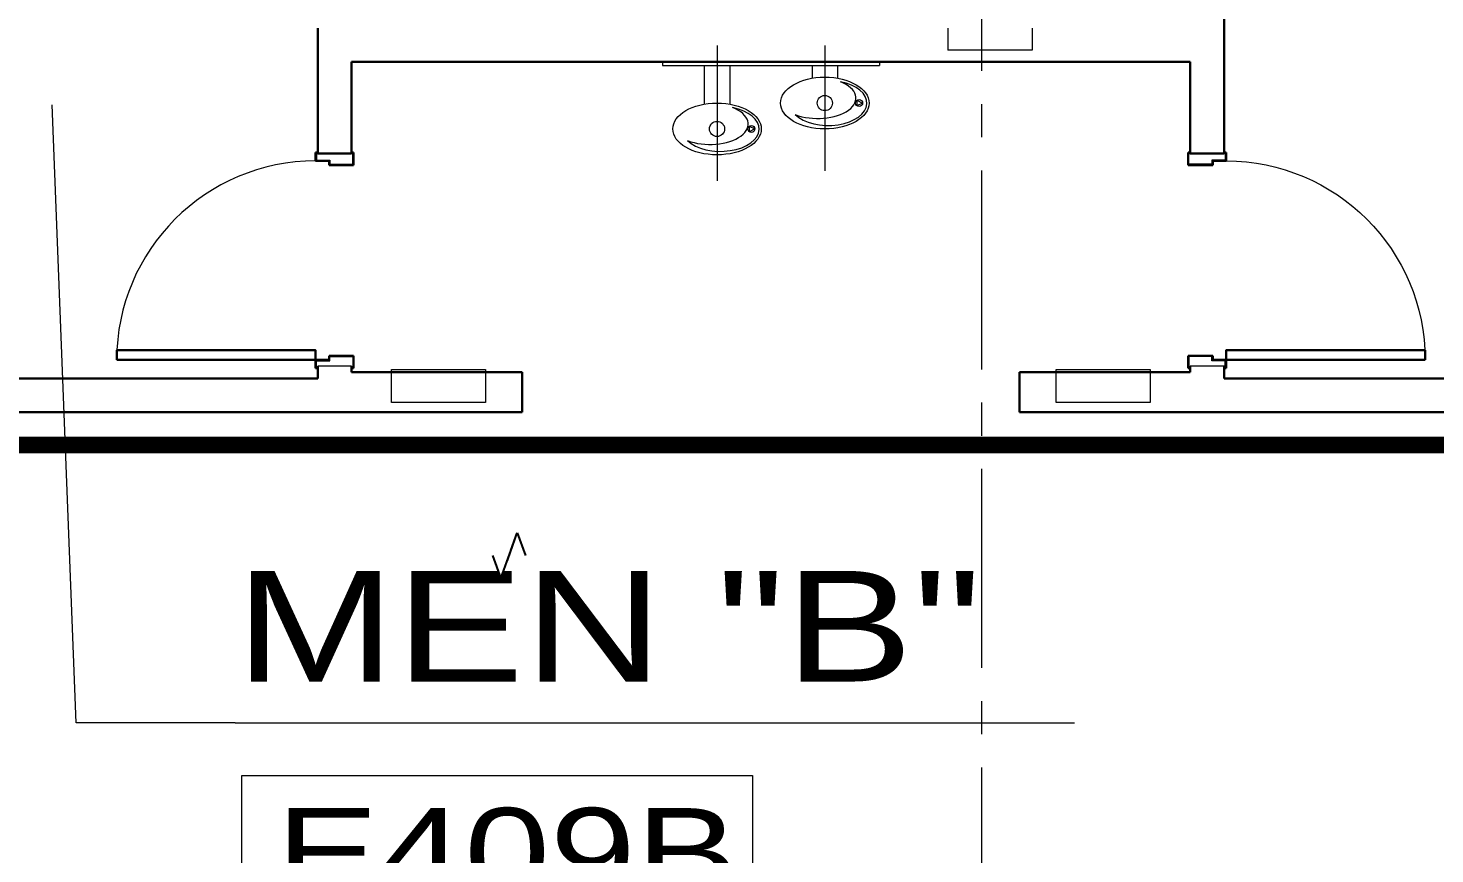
# Model space of a CAD drawing. Header units: inches. Extents: x -26012 to 27, y -3347 to 2082.
# Drawn here: x -21953.5 to -21699, y 464 to 613.4 of the extents above; entities that cross this region are included whole.
import ezdxf

# ---------------------------------------------------------------- set-up
doc = ezdxf.new("R2010")
doc.units = ezdxf.units.IN
doc.header["$LTSCALE"] = 48
doc.header["$MEASUREMENT"] = 0
doc.linetypes.add('A_Column Grid$0$CENTER2', pattern=[1.125, 0.75, -0.125, 0.125, -0.125])
doc.linetypes.add('Core Callout Boundary$0$DASHED2', pattern=[0.375, 0.25, -0.125])
doc.layers.get('0').update_dxf_attribs({"plot": 0})
for name, color, linetype in [('A104$0$A-AREA-IDEN', 8, 'Continuous'), ('A104$0$A-DOOR', 8, 'Continuous'), ('A104$0$A-DOOR-FRAM', 8, 'Continuous'), ('A104$0$A-FLOR-PFIX', 8, 'Continuous'), ('A104$0$A-FLOR-SPCL', 8, 'Continuous'), ('A104$0$A-WALL-FULL-INTR', 8, 'Continuous'), ('A_Column Grid$0$A-GRID-GRD1-15', 8, 'A_Column Grid$0$CENTER2'), ('Core Callout Boundary$0$A-Detl-Iden', 6, 'Continuous'), ('M-HVAC-supp @ 96', 93, 'Continuous'), ('XREF', 8, 'Continuous')]:
    doc.layers.add(name, color=color, linetype=linetype)
doc.styles.add('A104$0$Arial', font='arial.ttf', dxfattribs={"height": 0.076839})
doc.styles.add('A104$0$style-Arial', font='arial.ttf')

# ---------------------------------------------------------------- blocks, each defined once
blk = doc.blocks.new('A104')
at = {"layer": 'A104$0$A-AREA-IDEN', "lineweight": 0}
blk.add_line((-21916.0803, 487.7276, 0.2066), (-21944.8242, 487.7276, 0.2066), dxfattribs=at)
at = {"layer": 'A104$0$A-AREA-IDEN', "lineweight": 13}
blk.add_line((-21916.0803, 487.7276, 0.2066), (-21764.1841, 487.7276, 0.2066), dxfattribs=at)
at = {"layer": 'A104$0$A-AREA-IDEN', "lineweight": 0, "elevation": 0.2066, "flags": 128}
blk.add_lwpolyline([(-21944.8242, 487.7276), (-21949.1856, 599.5631)], dxfattribs=at)
at = {"layer": 'A104$0$A-AREA-IDEN', "lineweight": 13}
blk.add_3dface([(-21914.8805, 478.2109, 0.2066), (-21822.4425, 478.2109, 0.2066), (-21822.4425, 446.6813, 0.2066), (-21914.8805, 446.6813, 0.2066)], dxfattribs=at)
at = {"layer": 'A104$0$A-DOOR', "lineweight": 0}
blk.add_arc((-21901.5138, 553.3871), 36, 90, 180, dxfattribs=at)
at = {"layer": 'A104$0$A-DOOR', "lineweight": 0, "extrusion": (0, 0, -1)}
blk.add_arc((21736.7628, 553.3871), 36, 90, 180, dxfattribs=at)
at = {"layer": 'A104$0$A-DOOR', "lineweight": 30}
for points in [[(-21937.5138, 553.3871), (-21937.5138, 555.1371), (-21901.5138, 555.1371), (-21901.5138, 553.3871)], [(-21700.7628, 553.3871), (-21700.7628, 555.1371), (-21736.7628, 555.1371), (-21736.7628, 553.3871)]]:
    blk.add_3dface(points, dxfattribs=at)
at = {"layer": 'A104$0$A-DOOR-FRAM', "lineweight": 30}
for p, q in [((-21901.514, 590.8885), (-21901.514, 589.3875)), ((-21901.514, 590.8885), (-21901.139, 590.8885)), ((-21894.6386, 590.8885), (-21895.0136, 590.8885)), ((-21894.6386, 588.637), (-21894.6386, 590.8885)), ((-21743.6376, 588.637), (-21743.6376, 590.8885)), ((-21743.6376, 590.8885), (-21743.2626, 590.8885)), ((-21736.7626, 590.8885), (-21737.1376, 590.8885)), ((-21736.7626, 590.8885), (-21736.7626, 589.3875)), ((-21901.514, 589.3875), (-21899.0917, 589.3875)), ((-21899.0917, 589.3875), (-21899.0917, 588.637)), ((-21899.0917, 588.637), (-21894.6386, 588.637)), ((-21739.1849, 588.637), (-21743.6376, 588.637)), ((-21736.7626, 589.3875), (-21739.1849, 589.3875)), ((-21739.1849, 589.3875), (-21739.1849, 588.637)), ((-21901.514, 551.8865), (-21901.514, 553.3875)), ((-21901.514, 553.3875), (-21899.0917, 553.3875)), ((-21899.0917, 553.3875), (-21899.0917, 554.138)), ((-21899.0917, 554.138), (-21894.639, 554.138)), ((-21894.639, 554.138), (-21894.639, 551.8865)), ((-21743.6376, 554.138), (-21743.6376, 551.8865)), ((-21739.1849, 554.138), (-21743.6376, 554.138)), ((-21739.1849, 553.3875), (-21739.1849, 554.138)), ((-21736.7626, 553.3875), (-21739.1849, 553.3875)), ((-21736.7626, 551.8865), (-21736.7626, 553.3875)), ((-21901.514, 551.8865), (-21901.139, 551.8865)), ((-21894.639, 551.8865), (-21895.014, 551.8865)), ((-21743.6376, 551.8865), (-21743.2626, 551.8865)), ((-21736.7626, 551.8865), (-21737.1376, 551.8865))]:
    blk.add_line(p, q, dxfattribs=at)
at = {"layer": 'A104$0$A-DOOR-FRAM', "lineweight": 13}
for p, q in [((-21901.3639, 590.7384), (-21901.3639, 589.5376)), ((-21901.3639, 590.7384), (-21901.139, 590.7384)), ((-21901.139, 590.8885), (-21901.139, 590.7384)), ((-21895.0136, 590.7384), (-21895.0136, 590.8885)), ((-21894.7887, 590.7384), (-21895.0136, 590.7384)), ((-21894.7887, 588.7871), (-21894.7887, 590.7384)), ((-21743.4875, 588.7871), (-21743.4875, 590.7384)), ((-21743.4875, 590.7384), (-21743.2626, 590.7384)), ((-21743.2626, 590.7384), (-21743.2626, 590.8885)), ((-21737.1376, 590.8885), (-21737.1376, 590.7384)), ((-21736.9127, 590.7384), (-21737.1376, 590.7384)), ((-21736.9127, 590.7384), (-21736.9127, 589.5376)), ((-21901.3639, 589.5376), (-21898.9416, 589.5376)), ((-21898.9416, 589.5376), (-21898.9416, 588.7871)), ((-21898.9416, 588.7871), (-21894.7887, 588.7871)), ((-21739.335, 588.7871), (-21743.4875, 588.7871)), ((-21736.9127, 589.5376), (-21739.335, 589.5376)), ((-21739.335, 589.5376), (-21739.335, 588.7871)), ((-21901.3639, 552.0366), (-21901.3639, 553.2374)), ((-21901.3639, 553.2374), (-21898.9416, 553.2374)), ((-21898.9416, 553.2374), (-21898.9416, 553.9879)), ((-21898.9416, 553.9879), (-21894.7891, 553.9879)), ((-21894.7891, 553.9879), (-21894.7891, 552.0366)), ((-21739.335, 553.9879), (-21743.4875, 553.9879)), ((-21743.4875, 553.9879), (-21743.4875, 552.0366)), ((-21739.335, 553.2374), (-21739.335, 553.9879)), ((-21736.9127, 553.2374), (-21739.335, 553.2374)), ((-21736.9127, 552.0366), (-21736.9127, 553.2374)), ((-21901.3639, 552.0366), (-21901.139, 552.0366)), ((-21901.139, 551.8865), (-21901.139, 552.0366)), ((-21894.7891, 552.0366), (-21895.014, 552.0366)), ((-21895.014, 552.0366), (-21895.014, 551.8865)), ((-21743.4875, 552.0366), (-21743.2626, 552.0366)), ((-21743.2626, 552.0366), (-21743.2626, 551.8865)), ((-21737.1376, 551.8865), (-21737.1376, 552.0366)), ((-21736.9127, 552.0366), (-21737.1376, 552.0366))]:
    blk.add_line(p, q, dxfattribs=at)
at = {"layer": 'A104$0$A-FLOR-PFIX', "lineweight": 0}
for p, q in [((-21828.8885, 610.2847), (-21828.8885, 585.8009)), ((-21809.3885, 610.2847), (-21809.3885, 587.6208))]:
    blk.add_line(p, q, dxfattribs=at)
at = {"layer": 'A104$0$A-FLOR-PFIX', "lineweight": 13}
for p, q in [((-21838.7635, 607.2847), (-21799.5136, 607.2847)), ((-21838.7634, 607.2847), (-21838.7634, 606.6597)), ((-21838.7634, 606.6597), (-21799.5136, 606.6597)), ((-21831.201, 606.6597), (-21831.201, 599.6597)), ((-21826.576, 606.6597), (-21826.576, 599.6597)), ((-21811.7011, 606.6597), (-21811.7011, 604.3472)), ((-21807.0761, 606.6597), (-21807.0761, 604.3472)), ((-21799.5136, 607.2847), (-21799.5136, 606.6597)), ((-21803.5663, 600.3549), (-21803.5663, 599.3647)), ((-21803.5663, 600.3549), (-21802.5456, 599.8598)), ((-21802.5456, 599.8598), (-21803.5663, 599.3647)), ((-21823.0662, 595.6674), (-21823.0662, 594.6772)), ((-21823.0662, 595.6674), (-21822.0455, 595.1723)), ((-21822.0455, 595.1723), (-21823.0662, 594.6772))]:
    blk.add_line(p, q, dxfattribs=at)
for centre, radius in [((-21809.3885, 599.8598), 1.375), ((-21803.176, 599.8598), 0.6304), ((-21828.8884, 595.1723), 1.375), ((-21822.6759, 595.1723), 0.6304)]:
    blk.add_circle(centre, radius, dxfattribs=at)
for centre in [(-21809.3885, 599.8598), (-21828.8884, 595.1723)]:
    blk.add_ellipse(centre, major_axis=(7.9999, 0), ratio=0.58594617, dxfattribs=at)
for centre, major_axis, ratio, start_param, end_param in [((-21808.7635, 599.8598), (-6.9999, 0), 0.57989522, 0.54426023, 4.39286819), ((-21810.6922, 600.7486), (-6.9488, 0), 0.52986881, 0.94744166, 4.07663029), ((-21828.2634, 595.1723), (-6.9999, 0), 0.57989522, 0.54426023, 4.39286819), ((-21830.1921, 596.0611), (-6.9488, 0), 0.52986881, 0.94744166, 4.07663029)]:
    blk.add_ellipse(centre, major_axis=major_axis, ratio=ratio, start_param=start_param, end_param=end_param, dxfattribs=at)
at = {"layer": 'A104$0$A-FLOR-SPCL', "lineweight": 13, "extrusion": (0, 0, -1)}
for p, q in [((-21787.1412, 613.4102), (-21787.1402, 609.4092)), ((-21771.8853, 613.4092), (-21771.8882, 609.4092)), ((-21771.8882, 609.4092), (-21787.1402, 609.4092))]:
    blk.add_line(p, q, dxfattribs=at)
at = {"layer": 'A104$0$A-FLOR-SPCL', "lineweight": 13}
for points in [[(-21887.7636, 551.6596), (-21870.7636, 551.6596), (-21870.7636, 545.6596), (-21887.7636, 545.6596)], [(-21767.5136, 551.6596), (-21750.5136, 551.6596), (-21750.5136, 545.6596), (-21767.5136, 545.6596)]]:
    blk.add_3dface(points, dxfattribs=at)
at = {"layer": 'A104$0$A-WALL-FULL-INTR', "lineweight": 30}
for p, q in [((-21737.1386, 617.408), (-21737.1386, 590.7384)), ((-21901.1386, 613.4097), (-21901.1386, 590.7384)), ((-21895.0136, 607.2847), (-21895.0136, 590.7384)), ((-21743.2636, 607.2847), (-21895.0136, 607.2847)), ((-21743.2636, 607.2847), (-21743.2636, 590.7384)), ((-21901.1386, 590.7384), (-21895.0136, 590.7384)), ((-21743.2636, 590.7384), (-21737.1386, 590.7384)), ((-21901.1386, 550.0346), (-21961.8886, 550.0346)), ((-21901.1386, 552.2615), (-21901.1386, 550.0346)), ((-21895.0136, 552.2615), (-21895.0136, 551.1596)), ((-21864.1386, 551.1596), (-21895.0136, 551.1596)), ((-21864.1386, 551.1596), (-21864.1386, 543.9095)), ((-21774.1386, 551.1596), (-21774.1386, 543.9096)), ((-21743.2636, 551.1596), (-21774.1386, 551.1596)), ((-21743.2636, 552.2615), (-21743.2636, 551.1596)), ((-21737.1386, 552.2615), (-21737.1386, 550.0346)), ((-21650.3885, 550.0346), (-21737.1386, 550.0346)), ((-21961.8886, 543.9096), (-21864.1386, 543.9096)), ((-21650.3885, 543.9096), (-21774.1386, 543.9096))]:
    blk.add_line(p, q, dxfattribs=at)
at = {"layer": 'A104$0$A-WALL-FULL-INTR', "lineweight": 0, "ltscale": 0.197534}
blk.add_line((-21895.0136, 552.2615), (-21901.1386, 552.2615), dxfattribs=at)
at = {"layer": 'A104$0$A-WALL-FULL-INTR', "lineweight": 0}
blk.add_line((-21737.1386, 552.2615), (-21743.2636, 552.2615), dxfattribs=at)
at = {"layer": 'A104$0$A-AREA-IDEN', "lineweight": 13, "style": 'A104$0$style-Arial', "width": 1.246875}
blk.add_text('E409B', height=16, dxfattribs=at).set_placement((-21908.6965, 456.3241, 0.2066))
at = {"layer": 'A104$0$A-AREA-IDEN', "lineweight": 13, "insert": (-21916.0813, 495.2066, 0.2066), "char_height": 19.999996, "attachment_point": 7, "line_spacing_factor": 0.6, "style": 'A104$0$Arial'}
blk.add_mtext('\\H1x;\\W1.24688;MEN "B"', dxfattribs=at)
blk = doc.blocks.new('A_Column Grid')
at = {"layer": 'A_Column Grid$0$A-GRID-GRD1-15', "lineweight": 0}
blk.add_line((-21781.02, 1667.67), (-21781.02, -2700.91), dxfattribs=at)
blk = doc.blocks.new('Symbol-BreakLine-Anno')
at = {"color": 170}
blk.add_wipeout([(-0.0101, -0.0349), (-0.0101, 0.0037), (0.0429, -0.0156)], dxfattribs=at)
blk.add_wipeout([(0.0101, 0.0349), (0.0101, -0.0037), (-0.0429, 0.0156)], dxfattribs=at)
at = {"color": 0, "linetype": 'ByBlock'}
for p, q in [((0, 0.0312), (-0.0429, 0.0156)), ((-0.0429, 0.0156), (0.0429, -0.0156)), ((0.0429, -0.0156), (0, -0.0313))]:
    blk.add_line(p, q, dxfattribs=at)
at = {"linetype": 'Continuous', "flags": 128}
blk.add_lwpolyline([(0, 0), (0, 0)], close=True, dxfattribs=at)
blk = doc.blocks.new('Core Callout Boundary')
at = {"layer": 'Core Callout Boundary$0$A-Detl-Iden', "linetype": 'Core Callout Boundary$0$DASHED2', "const_width": 3, "flags": 128}
blk.add_lwpolyline([(-22168.64, 1035.9), (-21531.09, 1035.9), (-21531.09, 538.01), (-22168.64, 538.01)], close=True, dxfattribs=at)

msp = doc.modelspace()

# ---------------------------------------------------------------- block references
at = {"layer": 'XREF'}
for name in ['A_Column Grid', 'A104']:
    msp.add_blockref(name, (0, 0), dxfattribs=at)

# ---------------------------------------------------------------- next in the draw order: block references
at = {"layer": 'M-HVAC-supp @ 96', "xscale": 96, "yscale": 96, "zscale": 96, "rotation": 90}
msp.add_blockref('Symbol-BreakLine-Anno', (-21866.53, 517.98), dxfattribs=at)

# ---------------------------------------------------------------- next in the draw order: block references
at = {"layer": 'XREF'}
msp.add_blockref('Core Callout Boundary', (0, 0), dxfattribs=at)

doc.saveas('drawing.dxf')
